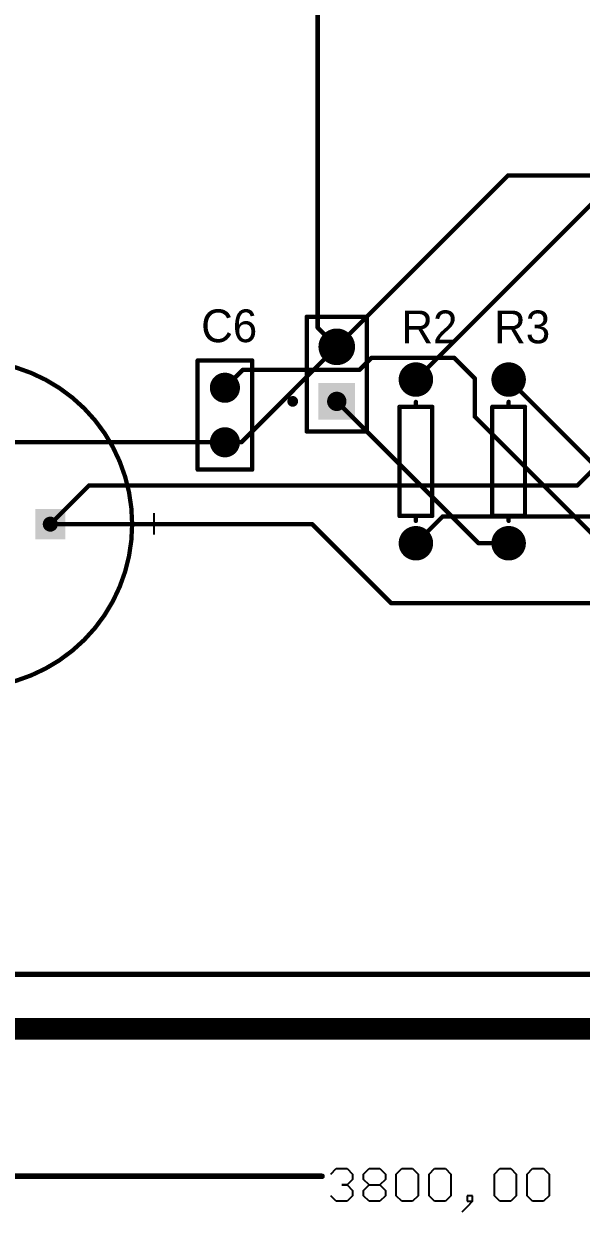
# Model space of a CAD drawing. Header units: millimetres. Extents: x 1.58 to 6.02, y 2.66 to 7.02.
# Drawn here: x 3.066 to 4.088, y 2.664 to 4.842 of the extents above; entities that cross this region are included whole.
import ezdxf

# ---------------------------------------------------------------- set-up
doc = ezdxf.new("R2010")
doc.units = ezdxf.units.MM
doc.header["$MEASUREMENT"] = 0
for name, color, linetype in [('BottomLayer', 5, 'Continuous'), ('BottomSolder', 6, 'Continuous'), ('InternalPlane1', 76, 'Continuous'), ('InternalPlane2', 16, 'Continuous'), ('KeepOutLayer', 6, 'Continuous'), ('Mechanical1', 6, 'Continuous'), ('MultiLayer', 9, 'Continuous'), ('PadHoleLayer', 156, 'Continuous'), ('TopLayer', 1, 'Continuous'), ('TopOverlay', 2, 'Continuous'), ('TopSolder', 216, 'Continuous')]:
    doc.layers.add(name, color=color, linetype=linetype)

# ---------------------------------------------------------------- blocks, each defined once
blk = doc.blocks.new('RB7_6_15_2')
at = {"layer": 'BottomLayer', "const_width": 0.0236}
blk.add_lwpolyline([(-0.1618, 0, 1), (-0.1382, 0, 1)], format="xyb", close=True, dxfattribs=at)
at = {"layer": 'BottomLayer'}
blk.add_solid([(0.1264, -0.0236), (0.1736, -0.0236), (0.1264, 0.0236), (0.1736, 0.0236)], dxfattribs=at)
at = {"layer": 'BottomSolder', "const_width": 0.0276}
blk.add_lwpolyline([(-0.1638, 0, 1), (-0.1362, 0, 1)], format="xyb", close=True, dxfattribs=at)
at = {"layer": 'BottomSolder'}
blk.add_solid([(0.1224, -0.0276), (0.1776, -0.0276), (0.1224, 0.0276), (0.1776, 0.0276)], dxfattribs=at)
at = {"layer": 'MultiLayer', "const_width": 0.0236}
blk.add_lwpolyline([(-0.1618, 0, 1), (-0.1382, 0, 1)], format="xyb", close=True, dxfattribs=at)
at = {"layer": 'MultiLayer'}
blk.add_solid([(0.1264, -0.0236), (0.1736, -0.0236), (0.1264, 0.0236), (0.1736, 0.0236)], dxfattribs=at)
at = {"layer": 'PadHoleLayer', "const_width": 0.0138}
for points in [[(-0.1569, 0, 1), (-0.1431, 0, 1)], [(0.1431, 0, 1), (0.1569, 0, 1)]]:
    blk.add_lwpolyline(points, format="xyb", close=True, dxfattribs=at)
at = {"layer": 'TopLayer', "const_width": 0.0236}
blk.add_lwpolyline([(-0.1618, 0, 1), (-0.1382, 0, 1)], format="xyb", close=True, dxfattribs=at)
at = {"layer": 'TopLayer'}
blk.add_solid([(0.1264, -0.0236), (0.1736, -0.0236), (0.1264, 0.0236), (0.1736, 0.0236)], dxfattribs=at)
at = {"layer": 'TopOverlay'}
for p, q in [((0.3202, 0.0005), (0.3595, 0.0005)), ((0.3398, 0.0202), (0.3398, -0.0192))]:
    blk.add_line(p, q, dxfattribs=at)
for points, const_width in [([(0.3, 0, 1), (-0.3, 0, 1)], 0.00787), ([(-0.302, 0, 1), (-0.298, 0, 1)], 0.00394), ([(0.298, 0, 1), (0.302, 0, 1)], 0.00394)]:
    blk.add_lwpolyline(points, format="xyb", close=True, dxfattribs=dict(at, const_width=const_width))
at = {"layer": 'TopSolder', "const_width": 0.0276}
blk.add_lwpolyline([(-0.1638, 0, 1), (-0.1362, 0, 1)], format="xyb", close=True, dxfattribs=at)
at = {"layer": 'TopSolder'}
blk.add_solid([(0.1224, -0.0276), (0.1776, -0.0276), (0.1224, 0.0276), (0.1776, 0.0276)], dxfattribs=at)
blk = doc.blocks.new('RAD_0_1_7')
at = {"layer": 'BottomLayer', "const_width": 0.0236}
for points in [[(-0.0618, 0, 1), (-0.0382, 0, 1)], [(0.0382, 0, 1), (0.0618, 0, 1)]]:
    blk.add_lwpolyline(points, format="xyb", close=True, dxfattribs=at)
at = {"layer": 'BottomSolder', "const_width": 0.0276}
for points in [[(-0.0638, 0, 1), (-0.0362, 0, 1)], [(0.0362, 0, 1), (0.0638, 0, 1)]]:
    blk.add_lwpolyline(points, format="xyb", close=True, dxfattribs=at)
at = {"layer": 'MultiLayer', "const_width": 0.0236}
for points in [[(-0.0618, 0, 1), (-0.0382, 0, 1)], [(0.0382, 0, 1), (0.0618, 0, 1)]]:
    blk.add_lwpolyline(points, format="xyb", close=True, dxfattribs=at)
at = {"layer": 'PadHoleLayer', "const_width": 0.0138}
for points in [[(-0.0569, 0, 1), (-0.0431, 0, 1)], [(0.0431, 0, 1), (0.0569, 0, 1)]]:
    blk.add_lwpolyline(points, format="xyb", close=True, dxfattribs=at)
at = {"layer": 'TopLayer', "const_width": 0.0236}
for points in [[(-0.0618, 0, 1), (-0.0382, 0, 1)], [(0.0382, 0, 1), (0.0618, 0, 1)]]:
    blk.add_lwpolyline(points, format="xyb", close=True, dxfattribs=at)
at = {"layer": 'TopOverlay', "const_width": 0.00787}
for points in [[(-0.1, 0.05), (0.1, 0.05)], [(-0.1, 0.05), (-0.1, -0.05)], [(0.1, 0.05), (0.1, -0.05)], [(-0.1, -0.05), (0.1, -0.05)]]:
    blk.add_lwpolyline(points, dxfattribs=at)
at = {"layer": 'TopOverlay', "const_width": 0.00394}
for points in [[(-0.102, 0.05, 1), (-0.098, 0.05, 1)], [(-0.102, 0.05, 1), (-0.098, 0.05, 1)], [(0.098, 0.05, 1), (0.102, 0.05, 1)], [(0.098, 0.05, 1), (0.102, 0.05, 1)], [(-0.102, -0.05, 1), (-0.098, -0.05, 1)], [(-0.102, -0.05, 1), (-0.098, -0.05, 1)], [(0.098, -0.05, 1), (0.102, -0.05, 1)], [(0.098, -0.05, 1), (0.102, -0.05, 1)]]:
    blk.add_lwpolyline(points, format="xyb", close=True, dxfattribs=at)
at = {"layer": 'TopSolder', "const_width": 0.0276}
for points in [[(-0.0638, 0, 1), (-0.0362, 0, 1)], [(0.0362, 0, 1), (0.0638, 0, 1)]]:
    blk.add_lwpolyline(points, format="xyb", close=True, dxfattribs=at)
blk = doc.blocks.new('AXIAL_0_3_12')
at = {"layer": 'BottomLayer', "const_width": 0.0276}
for points in [[(-0.1638, 0, 1), (-0.1362, 0, 1)], [(0.1362, 0, 1), (0.1638, 0, 1)]]:
    blk.add_lwpolyline(points, format="xyb", close=True, dxfattribs=at)
at = {"layer": 'BottomSolder', "const_width": 0.0316}
for points in [[(-0.1658, 0, 1), (-0.1342, 0, 1)], [(0.1342, 0, 1), (0.1658, 0, 1)]]:
    blk.add_lwpolyline(points, format="xyb", close=True, dxfattribs=at)
at = {"layer": 'MultiLayer', "const_width": 0.0276}
for points in [[(-0.1638, 0, 1), (-0.1362, 0, 1)], [(0.1362, 0, 1), (0.1638, 0, 1)]]:
    blk.add_lwpolyline(points, format="xyb", close=True, dxfattribs=at)
at = {"layer": 'PadHoleLayer', "const_width": 0.0167}
for points in [[(-0.1584, 0, 1), (-0.1416, 0, 1)], [(0.1416, 0, 1), (0.1584, 0, 1)]]:
    blk.add_lwpolyline(points, format="xyb", close=True, dxfattribs=at)
at = {"layer": 'TopLayer', "const_width": 0.0276}
for points in [[(-0.1638, 0, 1), (-0.1362, 0, 1)], [(0.1362, 0, 1), (0.1638, 0, 1)]]:
    blk.add_lwpolyline(points, format="xyb", close=True, dxfattribs=at)
at = {"layer": 'TopOverlay', "const_width": 0.00787}
for points in [[(-0.1, 0.03), (0.1, 0.03)], [(-0.1, 0.03), (-0.1, -0.03)], [(0.1, 0.03), (0.1, 0)], [(-0.109, 0), (-0.1, 0)], [(0.1, 0), (0.1, -0.03)], [(0.1, 0), (0.109, 0)], [(-0.1, -0.03), (0.1, -0.03)]]:
    blk.add_lwpolyline(points, dxfattribs=at)
at = {"layer": 'TopOverlay', "const_width": 0.00394}
for points in [[(-0.102, 0.03, 1), (-0.098, 0.03, 1)], [(-0.102, 0.03, 1), (-0.098, 0.03, 1)], [(0.098, 0.03, 1), (0.102, 0.03, 1)], [(0.098, 0.03, 1), (0.102, 0.03, 1)], [(-0.111, 0, 1), (-0.107, 0, 1)], [(-0.102, 0, 1), (-0.098, 0, 1)], [(0.098, 0, 1), (0.102, 0, 1)], [(0.098, 0, 1), (0.102, 0, 1)], [(0.098, 0, 1), (0.102, 0, 1)], [(0.107, 0, 1), (0.111, 0, 1)], [(-0.102, -0.03, 1), (-0.098, -0.03, 1)], [(-0.102, -0.03, 1), (-0.098, -0.03, 1)], [(0.098, -0.03, 1), (0.102, -0.03, 1)], [(0.098, -0.03, 1), (0.102, -0.03, 1)]]:
    blk.add_lwpolyline(points, format="xyb", close=True, dxfattribs=at)
at = {"layer": 'TopSolder', "const_width": 0.0316}
for points in [[(-0.1658, 0, 1), (-0.1342, 0, 1)], [(0.1342, 0, 1), (0.1658, 0, 1)]]:
    blk.add_lwpolyline(points, format="xyb", close=True, dxfattribs=at)
blk = doc.blocks.new('AXIAL_0_3_13')
at = {"layer": 'BottomLayer', "const_width": 0.0276}
for points in [[(-0.1638, 0, 1), (-0.1362, 0, 1)], [(0.1362, 0, 1), (0.1638, 0, 1)]]:
    blk.add_lwpolyline(points, format="xyb", close=True, dxfattribs=at)
at = {"layer": 'BottomSolder', "const_width": 0.0316}
for points in [[(-0.1658, 0, 1), (-0.1342, 0, 1)], [(0.1342, 0, 1), (0.1658, 0, 1)]]:
    blk.add_lwpolyline(points, format="xyb", close=True, dxfattribs=at)
at = {"layer": 'MultiLayer', "const_width": 0.0276}
for points in [[(-0.1638, 0, 1), (-0.1362, 0, 1)], [(0.1362, 0, 1), (0.1638, 0, 1)]]:
    blk.add_lwpolyline(points, format="xyb", close=True, dxfattribs=at)
at = {"layer": 'PadHoleLayer', "const_width": 0.0167}
for points in [[(-0.1584, 0, 1), (-0.1416, 0, 1)], [(0.1416, 0, 1), (0.1584, 0, 1)]]:
    blk.add_lwpolyline(points, format="xyb", close=True, dxfattribs=at)
at = {"layer": 'TopLayer', "const_width": 0.0276}
for points in [[(-0.1638, 0, 1), (-0.1362, 0, 1)], [(0.1362, 0, 1), (0.1638, 0, 1)]]:
    blk.add_lwpolyline(points, format="xyb", close=True, dxfattribs=at)
at = {"layer": 'TopOverlay', "const_width": 0.00787}
for points in [[(-0.1, 0.03), (0.1, 0.03)], [(-0.1, 0.03), (-0.1, -0.03)], [(0.1, 0.03), (0.1, 0)], [(-0.109, 0), (-0.1, 0)], [(0.1, 0), (0.1, -0.03)], [(0.1, 0), (0.109, 0)], [(-0.1, -0.03), (0.1, -0.03)]]:
    blk.add_lwpolyline(points, dxfattribs=at)
at = {"layer": 'TopOverlay', "const_width": 0.00394}
for points in [[(-0.102, 0.03, 1), (-0.098, 0.03, 1)], [(-0.102, 0.03, 1), (-0.098, 0.03, 1)], [(0.098, 0.03, 1), (0.102, 0.03, 1)], [(0.098, 0.03, 1), (0.102, 0.03, 1)], [(-0.111, 0, 1), (-0.107, 0, 1)], [(-0.102, 0, 1), (-0.098, 0, 1)], [(0.098, 0, 1), (0.102, 0, 1)], [(0.098, 0, 1), (0.102, 0, 1)], [(0.098, 0, 1), (0.102, 0, 1)], [(0.107, 0, 1), (0.111, 0, 1)], [(-0.102, -0.03, 1), (-0.098, -0.03, 1)], [(-0.102, -0.03, 1), (-0.098, -0.03, 1)], [(0.098, -0.03, 1), (0.102, -0.03, 1)], [(0.098, -0.03, 1), (0.102, -0.03, 1)]]:
    blk.add_lwpolyline(points, format="xyb", close=True, dxfattribs=at)
at = {"layer": 'TopSolder', "const_width": 0.0316}
for points in [[(-0.1658, 0, 1), (-0.1342, 0, 1)], [(0.1342, 0, 1), (0.1658, 0, 1)]]:
    blk.add_lwpolyline(points, format="xyb", close=True, dxfattribs=at)
blk = doc.blocks.new('PIN2_16')
at = {"layer": 'BottomLayer', "const_width": 0.0295}
blk.add_lwpolyline([(0.0852, 0, 1), (0.1148, 0, 1)], format="xyb", close=True, dxfattribs=at)
at = {"layer": 'BottomLayer'}
blk.add_solid([(-0.0295, -0.0295), (0.0295, -0.0295), (-0.0295, 0.0295), (0.0295, 0.0295)], dxfattribs=at)
at = {"layer": 'BottomSolder', "const_width": 0.0335}
blk.add_lwpolyline([(0.0832, 0, 1), (0.1168, 0, 1)], format="xyb", close=True, dxfattribs=at)
at = {"layer": 'BottomSolder'}
blk.add_solid([(-0.0335, -0.0335), (0.0335, -0.0335), (-0.0335, 0.0335), (0.0335, 0.0335)], dxfattribs=at)
at = {"layer": 'MultiLayer', "const_width": 0.0295}
blk.add_lwpolyline([(0.0852, 0, 1), (0.1148, 0, 1)], format="xyb", close=True, dxfattribs=at)
at = {"layer": 'MultiLayer'}
blk.add_solid([(-0.0295, -0.0295), (0.0295, -0.0295), (-0.0295, 0.0295), (0.0295, 0.0295)], dxfattribs=at)
at = {"layer": 'PadHoleLayer', "const_width": 0.0177}
for points in [[(-0.0089, 0, 1), (0.0089, 0, 1)], [(0.0911, 0, 1), (0.1089, 0, 1)]]:
    blk.add_lwpolyline(points, format="xyb", close=True, dxfattribs=at)
at = {"layer": 'TopLayer', "const_width": 0.0295}
blk.add_lwpolyline([(0.0852, 0, 1), (0.1148, 0, 1)], format="xyb", close=True, dxfattribs=at)
at = {"layer": 'TopLayer'}
blk.add_solid([(-0.0295, -0.0295), (0.0295, -0.0295), (-0.0295, 0.0295), (0.0295, 0.0295)], dxfattribs=at)
at = {"layer": 'TopOverlay'}
for points, const_width in [([(0.0049, 0.0807, 1), (-0.0049, 0.0807, 1)], 0.00984), ([(-0.0074, 0.0807, 1), (-0.0025, 0.0807, 1)], 0.00492), ([(0.0025, 0.0807, 1), (0.0074, 0.0807, 1)], 0.00492), ([(-0.0571, 0.0551, 1), (-0.0531, 0.0551, 1)], 0.00394), ([(-0.0571, 0.0551, 1), (-0.0531, 0.0551, 1)], 0.00394), ([(0.1531, 0.0551, 1), (0.1571, 0.0551, 1)], 0.00394), ([(0.1531, 0.0551, 1), (0.1571, 0.0551, 1)], 0.00394), ([(-0.0571, -0.0551, 1), (-0.0531, -0.0551, 1)], 0.00394), ([(-0.0571, -0.0551, 1), (-0.0531, -0.0551, 1)], 0.00394), ([(0.1531, -0.0551, 1), (0.1571, -0.0551, 1)], 0.00394), ([(0.1531, -0.0551, 1), (0.1571, -0.0551, 1)], 0.00394)]:
    blk.add_lwpolyline(points, format="xyb", close=True, dxfattribs=dict(at, const_width=const_width))
at = {"layer": 'TopOverlay', "const_width": 0.00787}
for points in [[(-0.0551, 0.0551), (0.1551, 0.0551)], [(-0.0551, 0.0551), (-0.0551, -0.0551)], [(0.1551, 0.0551), (0.1551, -0.0551)], [(-0.0551, -0.0551), (0.1551, -0.0551)]]:
    blk.add_lwpolyline(points, dxfattribs=at)
at = {"layer": 'TopSolder', "const_width": 0.0335}
blk.add_lwpolyline([(0.0832, 0, 1), (0.1168, 0, 1)], format="xyb", close=True, dxfattribs=at)
at = {"layer": 'TopSolder'}
blk.add_solid([(-0.0335, -0.0335), (0.0335, -0.0335), (-0.0335, 0.0335), (0.0335, 0.0335)], dxfattribs=at)

msp = doc.modelspace()

# ---------------------------------------------------------------- linework, layer by layer
at = {"layer": 'BottomLayer', "const_width": 0.008}
for points in [[(3.64, 4.25), (3.954, 4.564)], [(3.954, 4.564), (4.683, 4.564)], [(3.785, 4.19), (4.128, 4.533)], [(4.081, 3.996), (4.375, 4.29)], [(3.465, 4.075), (3.64, 4.25)], [(2.965, 4.075), (3.435, 4.075)], [(3.435, 4.075), (3.465, 4.075)], [(3.115, 3.925), (3.186, 3.996)], [(3.186, 3.996), (4.081, 3.996)], [(3.785, 3.89), (3.834, 3.939)], [(3.834, 3.939), (4.234, 3.939)], [(3.115, 3.925), (3.595, 3.925)], [(3.595, 3.925), (3.74, 3.78)], [(3.74, 3.78), (5.445, 3.78)]]:
    msp.add_lwpolyline(points, dxfattribs=at)
at = {"layer": 'BottomLayer', "const_width": 0.004}
for points in [[(3.952, 4.564, 1), (3.956, 4.564, 1)], [(3.952, 4.564, 1), (3.956, 4.564, 1)], [(3.638, 4.25, 1), (3.642, 4.25, 1)], [(3.638, 4.25, 1), (3.642, 4.25, 1)], [(3.783, 4.19, 1), (3.787, 4.19, 1)], [(3.433, 4.075, 1), (3.437, 4.075, 1)], [(3.433, 4.075, 1), (3.437, 4.075, 1)], [(3.463, 4.075, 1), (3.467, 4.075, 1)], [(3.463, 4.075, 1), (3.467, 4.075, 1)], [(3.184, 3.996, 1), (3.188, 3.996, 1)], [(3.184, 3.996, 1), (3.188, 3.996, 1)], [(4.079, 3.996, 1), (4.083, 3.996, 1)], [(4.079, 3.996, 1), (4.083, 3.996, 1)], [(3.832, 3.939, 1), (3.836, 3.939, 1)], [(3.832, 3.939, 1), (3.836, 3.939, 1)], [(3.113, 3.925, 1), (3.117, 3.925, 1)], [(3.113, 3.925, 1), (3.117, 3.925, 1)], [(3.593, 3.925, 1), (3.597, 3.925, 1)], [(3.593, 3.925, 1), (3.597, 3.925, 1)], [(3.783, 3.89, 1), (3.787, 3.89, 1)], [(3.738, 3.78, 1), (3.742, 3.78, 1)], [(3.738, 3.78, 1), (3.742, 3.78, 1)]]:
    msp.add_lwpolyline(points, format="xyb", close=True, dxfattribs=at)
at = {"layer": 'InternalPlane1', "const_width": 0.04}
msp.add_lwpolyline([(2, 3), (6, 3)], dxfattribs=at)
at = {"layer": 'InternalPlane2', "const_width": 0.04}
msp.add_lwpolyline([(2, 3), (6, 3)], dxfattribs=at)
at = {"layer": 'KeepOutLayer', "const_width": 0.01}
msp.add_lwpolyline([(2.1, 3.1), (5.9, 3.1)], dxfattribs=at)
at = {"layer": 'Mechanical1'}
for p, q in [((3.6291, 2.734), (3.6391, 2.744)), ((3.6391, 2.744), (3.6591, 2.744)), ((3.6591, 2.744), (3.6691, 2.734)), ((3.6691, 2.724), (3.6591, 2.714)), ((3.6691, 2.734), (3.6691, 2.724)), ((3.6891, 2.734), (3.6991, 2.744)), ((3.6891, 2.724), (3.6891, 2.734)), ((3.6991, 2.714), (3.6891, 2.724)), ((3.6991, 2.744), (3.7191, 2.744)), ((3.7191, 2.744), (3.7291, 2.734)), ((3.7291, 2.724), (3.7191, 2.714)), ((3.7291, 2.734), (3.7291, 2.724)), ((3.7491, 2.734), (3.7591, 2.744)), ((3.7491, 2.694), (3.7491, 2.734)), ((3.7591, 2.744), (3.7791, 2.744)), ((3.7791, 2.744), (3.7891, 2.734)), ((3.7891, 2.734), (3.7891, 2.694)), ((3.8091, 2.734), (3.8191, 2.744)), ((3.8091, 2.694), (3.8091, 2.734)), ((3.8191, 2.744), (3.839, 2.744)), ((3.839, 2.744), (3.849, 2.734)), ((3.849, 2.734), (3.849, 2.694)), ((3.929, 2.734), (3.939, 2.744)), ((3.929, 2.694), (3.929, 2.734)), ((3.939, 2.744), (3.959, 2.744)), ((3.959, 2.744), (3.969, 2.734)), ((3.969, 2.734), (3.969, 2.694)), ((3.989, 2.734), (3.999, 2.744)), ((3.989, 2.694), (3.989, 2.734)), ((3.999, 2.744), (4.019, 2.744)), ((4.019, 2.744), (4.029, 2.734)), ((4.029, 2.734), (4.029, 2.694)), ((3.6591, 2.714), (3.6491, 2.714)), ((3.6491, 2.714), (3.6591, 2.714)), ((3.6591, 2.714), (3.6691, 2.704)), ((3.6691, 2.704), (3.6691, 2.694)), ((3.6891, 2.704), (3.6991, 2.714)), ((3.6891, 2.694), (3.6891, 2.704)), ((3.6991, 2.714), (3.7191, 2.714)), ((3.7191, 2.714), (3.7291, 2.704)), ((3.7291, 2.704), (3.7291, 2.694)), ((3.6391, 2.684), (3.6291, 2.694)), ((3.6591, 2.684), (3.6391, 2.684)), ((3.6691, 2.694), (3.6591, 2.684)), ((3.6991, 2.684), (3.6891, 2.694)), ((3.7191, 2.684), (3.6991, 2.684)), ((3.7291, 2.694), (3.7191, 2.684)), ((3.7591, 2.684), (3.7491, 2.694)), ((3.7791, 2.684), (3.7591, 2.684)), ((3.7891, 2.694), (3.7791, 2.684)), ((3.8191, 2.684), (3.8091, 2.694)), ((3.839, 2.684), (3.8191, 2.684)), ((3.849, 2.694), (3.839, 2.684)), ((3.889, 2.694), (3.879, 2.694)), ((3.879, 2.694), (3.879, 2.684)), ((3.879, 2.674), (3.889, 2.684)), ((3.879, 2.684), (3.889, 2.684)), ((3.889, 2.684), (3.879, 2.674)), ((3.889, 2.684), (3.889, 2.694)), ((3.939, 2.684), (3.929, 2.694)), ((3.959, 2.684), (3.939, 2.684)), ((3.969, 2.694), (3.959, 2.684)), ((3.999, 2.684), (3.989, 2.694)), ((4.019, 2.684), (3.999, 2.684)), ((4.029, 2.694), (4.019, 2.684)), ((3.879, 2.674), (3.869, 2.664))]:
    msp.add_line(p, q, dxfattribs=at)
at = {"layer": 'Mechanical1', "const_width": 0.01}
msp.add_lwpolyline([(2.1, 2.73), (3.6131, 2.73)], dxfattribs=at)
at = {"layer": 'Mechanical1', "const_width": 0.005}
msp.add_lwpolyline([(3.6106, 2.73, 1), (3.6156, 2.73, 1)], format="xyb", close=True, dxfattribs=at)
at = {"layer": 'TopLayer', "const_width": 0.008}
for points in [[(3.605, 4.285), (3.605, 6.395)], [(3.605, 4.285), (3.64, 4.25)], [(3.682, 4.208), (3.704, 4.23)], [(3.704, 4.23), (3.855, 4.23)], [(3.855, 4.23), (3.893, 4.192)], [(3.435, 4.175), (3.468, 4.208)], [(3.468, 4.208), (3.682, 4.208)], [(3.893, 4.122), (3.893, 4.192)], [(3.955, 4.19), (4.297, 3.848)], [(3.64, 4.15), (3.9, 3.89)], [(3.893, 4.122), (4.125, 3.89)], [(3.9, 3.89), (3.955, 3.89)]]:
    msp.add_lwpolyline(points, dxfattribs=at)
at = {"layer": 'TopLayer', "const_width": 0.004}
for points in [[(3.603, 4.285, 1), (3.607, 4.285, 1)], [(3.603, 4.285, 1), (3.607, 4.285, 1)], [(3.638, 4.25, 1), (3.642, 4.25, 1)], [(3.702, 4.23, 1), (3.706, 4.23, 1)], [(3.702, 4.23, 1), (3.706, 4.23, 1)], [(3.853, 4.23, 1), (3.857, 4.23, 1)], [(3.853, 4.23, 1), (3.857, 4.23, 1)], [(3.466, 4.208, 1), (3.47, 4.208, 1)], [(3.466, 4.208, 1), (3.47, 4.208, 1)], [(3.68, 4.208, 1), (3.684, 4.208, 1)], [(3.68, 4.208, 1), (3.684, 4.208, 1)], [(3.891, 4.192, 1), (3.895, 4.192, 1)], [(3.891, 4.192, 1), (3.895, 4.192, 1)], [(3.953, 4.19, 1), (3.957, 4.19, 1)], [(3.433, 4.175, 1), (3.437, 4.175, 1)], [(3.638, 4.15, 1), (3.642, 4.15, 1)], [(3.891, 4.122, 1), (3.895, 4.122, 1)], [(3.891, 4.122, 1), (3.895, 4.122, 1)], [(3.898, 3.89, 1), (3.902, 3.89, 1)], [(3.898, 3.89, 1), (3.902, 3.89, 1)], [(3.953, 3.89, 1), (3.957, 3.89, 1)]]:
    msp.add_lwpolyline(points, format="xyb", close=True, dxfattribs=at)

# ---------------------------------------------------------------- block references
at = {"rotation": 90}
for name, p in [('PIN2_16', (3.64, 4.15)), ('RAD_0_1_7', (3.435, 4.125)), ('AXIAL_0_3_12', (3.785, 4.04)), ('AXIAL_0_3_13', (3.955, 4.04))]:
    msp.add_blockref(name, p, dxfattribs=at)
msp.add_blockref('RB7_6_15_2', (2.965, 3.925))

# ---------------------------------------------------------------- texts
at = {"layer": 'TopOverlay'}
for s, p in [('C6', (3.3915, 4.2585)), ('R2', (3.7585, 4.2565)), ('R3', (3.9285, 4.2565))]:
    msp.add_text(s, height=0.06, dxfattribs=at).set_placement(p)

doc.saveas('drawing.dxf')
